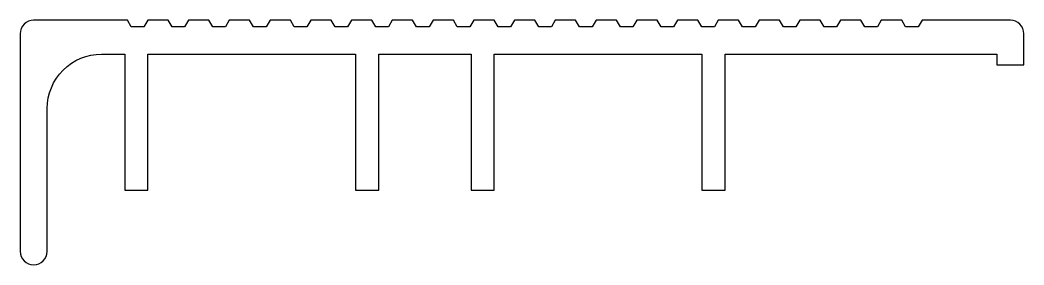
# Model space of a CAD drawing. Extents: x 543.6 to 617.5, y 479.3 to 497.3.
import ezdxf

# ---------------------------------------------------------------- set-up
doc = ezdxf.new("R2010")
doc.units = 0
doc.layers.get('0').update_dxf_attribs({"linetype": 'CONTINUOUS'})

msp = doc.modelspace()

# ---------------------------------------------------------------- linework, layer by layer
at = {"color": 7}
msp.add_lwpolyline([(569.954, 484.761), (569.954, 494.761), (576.754, 494.761), (576.754, 484.761), (578.454, 484.761), (578.454, 494.761), (593.754, 494.761), (593.754, 484.761), (595.454, 484.761), (595.454, 494.761), (615.454, 494.761), (615.454, 493.961), (617.454, 493.961), (617.454, 496.261, 0.414214), (616.454, 497.261), (609.954, 497.261), (609.665, 496.761), (608.743, 496.761), (608.454, 497.261), (606.954, 497.261), (606.665, 496.761), (605.743, 496.761), (605.454, 497.261), (603.954, 497.261), (603.665, 496.761), (602.743, 496.761), (602.454, 497.261), (600.954, 497.261), (600.665, 496.761), (599.743, 496.761), (599.454, 497.261), (597.954, 497.261), (597.665, 496.761), (596.743, 496.761), (596.454, 497.261), (594.954, 497.261), (594.665, 496.761), (593.743, 496.761), (593.454, 497.261), (591.954, 497.261), (591.665, 496.761), (590.743, 496.761), (590.454, 497.261), (588.954, 497.261), (588.665, 496.761), (587.743, 496.761), (587.454, 497.261), (585.954, 497.261), (585.665, 496.761), (584.743, 496.761), (584.454, 497.261), (582.954, 497.261), (582.665, 496.761), (581.743, 496.761), (581.454, 497.261), (579.954, 497.261), (579.665, 496.761), (578.743, 496.761), (578.454, 497.261), (576.954, 497.261), (576.665, 496.761), (575.743, 496.761), (575.454, 497.261), (573.954, 497.261), (573.665, 496.761), (572.743, 496.761), (572.454, 497.261), (570.954, 497.261), (570.665, 496.761), (569.743, 496.761), (569.454, 497.261), (567.954, 497.261), (567.665, 496.761), (566.743, 496.761), (566.454, 497.261), (564.954, 497.261), (564.665, 496.761), (563.743, 496.761), (563.454, 497.261), (561.954, 497.261), (561.665, 496.761), (560.743, 496.761), (560.454, 497.261), (558.954, 497.261), (558.665, 496.761), (557.743, 496.761), (557.454, 497.261), (555.954, 497.261), (555.665, 496.761), (554.743, 496.761), (554.454, 497.261), (552.954, 497.261), (552.665, 496.761), (551.743, 496.761), (551.454, 497.261), (544.554, 497.261, 0.414214), (543.554, 496.261), (543.554, 480.261, 1), (545.554, 480.261), (545.554, 490.761, -0.414214), (549.554, 494.761), (551.254, 494.761), (551.254, 484.761), (552.954, 484.761), (552.954, 494.761), (568.254, 494.761), (568.254, 484.761)], format="xyb", close=True, dxfattribs=at)

doc.saveas('drawing.dxf')
